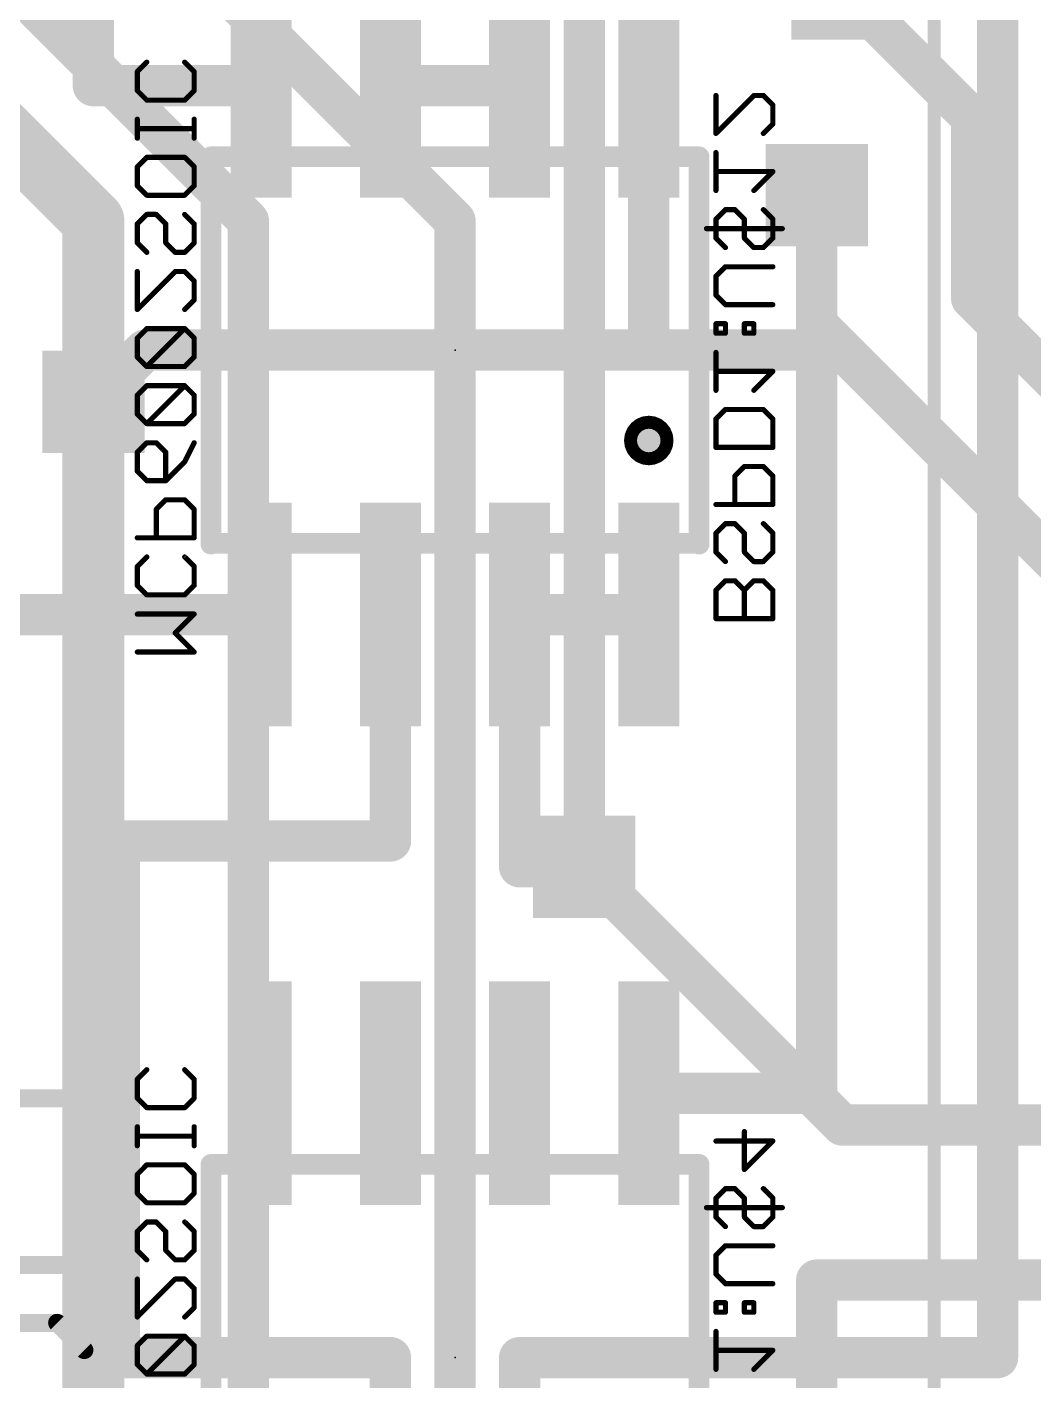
# Model space of a CAD drawing. Extents: x 0 to 107, y 0 to 139.
# Drawn here: x 67.93 to 77.83, y 72.67 to 85.98 of the extents above; entities that cross this region are included whole.
import ezdxf

# ---------------------------------------------------------------- set-up
doc = ezdxf.new("R2010")
doc.units = 0
for name, color, linetype in [('1', 14, 'CONTINUOUS'), ('16', 174, 'CONTINUOUS'), ('18', 94, 'CONTINUOUS'), ('21', 250, 'CONTINUOUS'), ('22', 250, 'CONTINUOUS'), ('24', 178, 'CONTINUOUS'), ('25', 250, 'CONTINUOUS'), ('26', 250, 'CONTINUOUS'), ('28', 250, 'CONTINUOUS'), ('52', 250, 'CONTINUOUS')]:
    doc.layers.add(name, color=color, linetype=linetype)

# ---------------------------------------------------------------- blocks, each defined once
blk = doc.blocks.new('RECT')
blk.add_solid([(-0.5, -0.5), (0.5, -0.5), (-0.5, 0.5), (0.5, 0.5)])
blk = doc.blocks.new('SQUAREV')
blk.add_solid([(-0.5, -0.5), (0.5, -0.5), (-0.5, 0.5), (0.5, 0.5)])

msp = doc.modelspace()

# ---------------------------------------------------------------- linework, layer by layer
at = {"layer": '1'}
for points, const_width in [([(68.58, 87.63), (72.136, 84.074)], 0.4064), ([(70.104, 84.074), (66.802, 87.376)], 0.4064), ([(73.406, 86.868), (73.406, 77.724)], 0.4064), ([(66.294, 86.36), (68.58, 84.074)], 0.6096), ([(75.946, 86.36), (77.216, 85.09)], 0.4064), ([(77.216, 85.09), (77.216, 83.312)], 0.4064), ([(75.692, 83.058), (75.692, 84.328)], 0.4064), ([(68.58, 84.074), (68.58, 82.296)], 0.6096), ([(70.104, 68.072), (70.104, 84.074)], 0.4064), ([(72.136, 84.074), (72.136, 69.088)], 0.4064), ([(77.216, 83.312), (80.518, 80.01)], 0.4064), ([(81.534, 77.216), (75.692, 83.058)], 0.4064), ([(68.58, 63.754), (68.58, 82.296)], 0.6096), ([(73.406, 77.724), (75.946, 75.184)], 0.4064), ([(75.946, 75.184), (86.614, 75.184)], 0.4064), ([(97.282, 73.66), (75.692, 73.66)], 0.4064), ([(75.692, 73.66), (75.692, 70.358)], 0.4064)]:
    msp.add_lwpolyline(points, dxfattribs=dict(at, const_width=const_width))
for points, const_width in [([(77.3176, 85.09, 1), (77.1144, 85.09)], 0.2032), ([(77.1442, 85.0182, 1), (77.2878, 85.1618)], 0.2032), ([(75.7936, 84.328, 1), (75.5904, 84.328)], 0.2032), ([(68.7324, 84.074, 1), (68.4276, 84.074)], 0.3048), ([(68.4722, 83.9662, 1), (68.6878, 84.1818)], 0.3048), ([(70.2056, 84.074, 1), (70.0024, 84.074)], 0.2032), ([(72.2376, 84.074, 1), (72.0344, 84.074)], 0.2032), ([(70.0322, 84.0022, 1), (70.1758, 84.1458)], 0.2032), ([(72.0642, 84.0022, 1), (72.2078, 84.1458)], 0.2032), ([(77.2878, 83.3838, 1), (77.1442, 83.2402)], 0.2032), ([(77.1144, 83.312, 1), (77.3176, 83.312)], 0.2032), ([(75.7638, 83.1298, 1), (75.6202, 82.9862)], 0.2032), ([(75.5904, 83.058, 1), (75.7936, 83.058)], 0.2032), ([(68.7324, 82.296, 1), (68.4276, 82.296)], 0.3048), ([(68.4276, 82.296, 1), (68.7324, 82.296)], 0.3048), ([(73.4778, 77.7958, 1), (73.3342, 77.6522)], 0.2032), ([(73.3044, 77.724, 1), (73.5076, 77.724)], 0.2032), ([(75.946, 75.2856, 1), (75.946, 75.0824)], 0.2032), ([(75.8742, 75.1122, 1), (76.0178, 75.2558)], 0.2032), ([(75.692, 73.7616, 1), (75.692, 73.5584)], 0.2032), ([(75.7936, 73.66, 1), (75.5904, 73.66)], 0.2032)]:
    msp.add_lwpolyline(points, format="xyb", dxfattribs=dict(at, const_width=const_width))
at = {"layer": '16', "const_width": 0.4064}
for points in [[(77.47, 72.898), (77.47, 92.202)], [(68.58, 85.404), (68.58, 87.63)], [(72.771, 85.404), (72.771, 87.376)], [(70.231, 85.404), (68.58, 85.404)], [(71.501, 85.404), (72.771, 85.404)], [(74.041, 82.804), (74.041, 85.404)], [(75.692, 84.328), (75.692, 82.804)], [(69.088, 82.804), (68.58, 82.296)], [(74.041, 82.804), (69.088, 82.804)], [(74.041, 82.804), (75.692, 82.804)], [(75.692, 82.804), (75.692, 75.498)], [(70.231, 80.204), (67.31, 80.204)], [(71.501, 77.978), (71.501, 80.204)], [(72.771, 80.204), (74.041, 80.204)], [(72.771, 80.204), (72.771, 77.724)], [(68.834, 72.898), (68.834, 77.978)], [(68.834, 77.978), (71.501, 77.978)], [(72.771, 77.724), (73.406, 77.724)], [(75.692, 75.498), (74.041, 75.498)], [(71.501, 72.898), (68.834, 72.898)], [(71.501, 70.298), (71.501, 72.898)], [(72.771, 70.298), (72.771, 72.898)], [(72.771, 72.898), (77.47, 72.898)]]:
    msp.add_lwpolyline(points, dxfattribs=at)
at = {"layer": '16', "const_width": 0.2032}
for points in [[(68.58, 85.5056, 1), (68.58, 85.3024)], [(70.231, 85.3024, 1), (70.231, 85.5056)], [(71.501, 85.5056, 1), (71.501, 85.3024)], [(72.771, 85.3024, 1), (72.771, 85.5056)], [(74.1426, 85.404, 1), (73.9394, 85.404)], [(68.4784, 85.404, 1), (68.6816, 85.404)], [(72.6694, 85.404, 1), (72.8726, 85.404)], [(75.7936, 84.328, 1), (75.5904, 84.328)], [(69.088, 82.9056, 1), (69.088, 82.7024)], [(69.1598, 82.7322, 1), (69.0162, 82.8758)], [(74.041, 82.9056, 1), (74.041, 82.7024)], [(74.041, 82.7024, 1), (74.041, 82.9056)], [(75.7936, 82.804, 1), (75.5904, 82.804)], [(75.692, 82.7024, 1), (75.692, 82.9056)], [(73.9394, 82.804, 1), (74.1426, 82.804)], [(75.5904, 82.804, 1), (75.7936, 82.804)], [(68.5082, 82.3678, 1), (68.6518, 82.2242)], [(70.231, 80.1024, 1), (70.231, 80.3056)], [(71.6026, 80.204, 1), (71.3994, 80.204)], [(72.771, 80.3056, 1), (72.771, 80.1024)], [(72.8726, 80.204, 1), (72.6694, 80.204)], [(74.041, 80.1024, 1), (74.041, 80.3056)], [(68.9356, 77.978, 1), (68.7324, 77.978)], [(68.834, 78.0796, 1), (68.834, 77.8764)], [(71.501, 77.8764, 1), (71.501, 78.0796)], [(71.3994, 77.978, 1), (71.6026, 77.978)], [(72.771, 77.8256, 1), (72.771, 77.6224)], [(73.406, 77.6224, 1), (73.406, 77.8256)], [(72.6694, 77.724, 1), (72.8726, 77.724)], [(74.041, 75.5996, 1), (74.041, 75.3964)], [(75.692, 75.3964, 1), (75.692, 75.5996)], [(75.5904, 75.498, 1), (75.7936, 75.498)], [(68.834, 72.9996, 1), (68.834, 72.7964)], [(71.6026, 72.898, 1), (71.3994, 72.898)], [(71.501, 72.7964, 1), (71.501, 72.9996)], [(72.8726, 72.898, 1), (72.6694, 72.898)], [(72.771, 72.9996, 1), (72.771, 72.7964)], [(77.47, 72.7964, 1), (77.47, 72.9996)], [(68.7324, 72.898, 1), (68.9356, 72.898)], [(77.3684, 72.898, 1), (77.5716, 72.898)]]:
    msp.add_lwpolyline(points, format="xyb", dxfattribs=at)
at = {"layer": '21', "const_width": 0.127}
msp.add_lwpolyline([(76.8477, 96.0374), (76.8477, 67.3862)], dxfattribs=at)
at = {"layer": '22'}
for points, const_width in [([(69.736, 84.704), (69.736, 80.896)], 0.2032), ([(74.536, 84.704), (69.736, 84.704)], 0.2032), ([(74.536, 80.896), (74.536, 84.704)], 0.2032), ([(73.914, 82.042), (73.9512, 82.0705)], 0.127), ([(73.9512, 82.0705), (73.9945, 82.0885)], 0.127), ([(73.9945, 82.0885), (74.041, 82.0946)], 0.127), ([(74.041, 82.0946), (74.0875, 82.0885)], 0.127), ([(74.0875, 82.0885), (74.1308, 82.0705)], 0.127), ([(74.1308, 82.0705), (74.168, 82.042)], 0.127), ([(73.8614, 81.915), (73.8675, 81.9615)], 0.127), ([(73.8675, 81.9615), (73.8855, 82.0048)], 0.127), ([(73.8855, 82.0048), (73.914, 82.042)], 0.127), ([(74.168, 82.042), (73.914, 82.042)], 0.127), ([(74.168, 82.042), (74.1965, 82.0048)], 0.127), ([(74.1965, 82.0048), (74.2145, 81.9615)], 0.127), ([(74.2145, 81.9615), (74.2206, 81.915)], 0.127), ([(73.8675, 81.8685), (73.8614, 81.915)], 0.127), ([(74.2206, 81.915), (73.8614, 81.915)], 0.127), ([(73.8855, 81.8252), (73.8675, 81.8685)], 0.127), ([(73.914, 81.788), (73.8855, 81.8252)], 0.127), ([(74.1965, 81.8252), (74.168, 81.788)], 0.127), ([(74.2145, 81.8685), (74.1965, 81.8252)], 0.127), ([(74.2206, 81.915), (74.2145, 81.8685)], 0.127), ([(73.9512, 81.7595), (73.914, 81.788)], 0.127), ([(74.168, 81.788), (73.914, 81.788)], 0.127), ([(73.9945, 81.7415), (73.9512, 81.7595)], 0.127), ([(74.041, 81.7354), (73.9945, 81.7415)], 0.127), ([(74.0875, 81.7415), (74.041, 81.7354)], 0.127), ([(74.1308, 81.7595), (74.0875, 81.7415)], 0.127), ([(74.168, 81.788), (74.1308, 81.7595)], 0.127), ([(69.736, 80.904), (74.536, 80.904)], 0.2032), ([(69.736, 74.798), (69.736, 70.99)], 0.2032), ([(74.536, 74.798), (69.736, 74.798)], 0.2032), ([(74.536, 70.99), (74.536, 74.798)], 0.2032)]:
    msp.add_lwpolyline(points, dxfattribs=dict(at, const_width=const_width))
for points, const_width in [([(69.7868, 84.704, 1), (69.6852, 84.704)], 0.1016), ([(69.736, 84.7548, 1), (69.736, 84.6532)], 0.1016), ([(74.5868, 84.704, 1), (74.4852, 84.704)], 0.1016), ([(74.536, 84.6532, 1), (74.536, 84.7548)], 0.1016), ([(73.939, 82.0999, 1), (73.9633, 82.0412)], 0.0635), ([(73.9705, 82.0454, 1), (73.9319, 82.0957)], 0.0635), ([(73.9904, 82.12, 1), (73.9987, 82.057)], 0.0635), ([(74.0067, 82.0592, 1), (73.9824, 82.1178)], 0.0635), ([(74.0451, 82.1261, 1), (74.0369, 82.0631)], 0.0635), ([(74.0451, 82.0631, 1), (74.0369, 82.1261)], 0.0635), ([(74.0996, 82.1178, 1), (74.0753, 82.0592)], 0.0635), ([(74.0833, 82.057, 1), (74.0916, 82.12)], 0.0635), ([(74.1501, 82.0957, 1), (74.1115, 82.0454)], 0.0635), ([(74.1187, 82.0412, 1), (74.143, 82.0999)], 0.0635), ([(73.8382, 81.9736, 1), (73.8968, 81.9493)], 0.0635), ([(73.899, 81.9573, 1), (73.836, 81.9656)], 0.0635), ([(73.8603, 82.0241, 1), (73.9106, 81.9855)], 0.0635), ([(73.9148, 81.9927, 1), (73.8561, 82.017)], 0.0635), ([(73.914, 82.0738, 1), (73.914, 82.0102)], 0.0635), ([(73.8947, 82.0672, 1), (73.9333, 82.0168)], 0.0635), ([(73.9392, 82.0227, 1), (73.8888, 82.0613)], 0.0635), ([(74.1932, 82.0613, 1), (74.1428, 82.0227)], 0.0635), ([(74.1487, 82.0168, 1), (74.1873, 82.0672)], 0.0635), ([(74.2259, 82.017, 1), (74.1672, 81.9927)], 0.0635), ([(74.168, 82.0102, 1), (74.168, 82.0738)], 0.0635), ([(74.1714, 81.9855, 1), (74.2217, 82.0241)], 0.0635), ([(74.246, 81.9656, 1), (74.183, 81.9573)], 0.0635), ([(74.1852, 81.9493, 1), (74.2438, 81.9736)], 0.0635), ([(73.8929, 81.9191, 1), (73.8299, 81.9109)], 0.0635), ([(73.8614, 81.9468, 1), (73.8614, 81.8833)], 0.0635), ([(73.8299, 81.9191, 1), (73.8929, 81.9109)], 0.0635), ([(73.8968, 81.8807, 1), (73.8382, 81.8564)], 0.0635), ([(73.836, 81.8644, 1), (73.899, 81.8727)], 0.0635), ([(73.9106, 81.8445, 1), (73.8603, 81.8059)], 0.0635), ([(73.8561, 81.813, 1), (73.9148, 81.8373)], 0.0635), ([(74.1672, 81.8373, 1), (74.2259, 81.813)], 0.0635), ([(74.2217, 81.8059, 1), (74.1714, 81.8445)], 0.0635), ([(74.183, 81.8727, 1), (74.246, 81.8644)], 0.0635), ([(74.2438, 81.8564, 1), (74.1852, 81.8807)], 0.0635), ([(74.2521, 81.9109, 1), (74.1891, 81.9191)], 0.0635), ([(74.1891, 81.9109, 1), (74.2521, 81.9191)], 0.0635), ([(74.2206, 81.8833, 1), (74.2206, 81.9468)], 0.0635), ([(73.914, 81.8198, 1), (73.914, 81.7563)], 0.0635), ([(73.9333, 81.8132, 1), (73.8947, 81.7628)], 0.0635), ([(73.8888, 81.7687, 1), (73.9392, 81.8073)], 0.0635), ([(73.9633, 81.7888, 1), (73.939, 81.7301)], 0.0635), ([(73.9319, 81.7343, 1), (73.9705, 81.7846)], 0.0635), ([(73.9987, 81.773, 1), (73.9904, 81.71)], 0.0635), ([(73.9824, 81.7122, 1), (74.0067, 81.7708)], 0.0635), ([(74.0369, 81.7669, 1), (74.0451, 81.7039)], 0.0635), ([(74.0369, 81.7039, 1), (74.0451, 81.7669)], 0.0635), ([(74.0753, 81.7708, 1), (74.0996, 81.7122)], 0.0635), ([(74.0916, 81.71, 1), (74.0833, 81.773)], 0.0635), ([(74.1115, 81.7846, 1), (74.1501, 81.7343)], 0.0635), ([(74.143, 81.7301, 1), (74.1187, 81.7888)], 0.0635), ([(74.1428, 81.8073, 1), (74.1932, 81.7687)], 0.0635), ([(74.1873, 81.7628, 1), (74.1487, 81.8132)], 0.0635), ([(74.168, 81.7563, 1), (74.168, 81.8198)], 0.0635), ([(69.736, 80.9548, 1), (69.736, 80.8532)], 0.1016), ([(69.6852, 80.896, 1), (69.7868, 80.896)], 0.1016), ([(74.4852, 80.896, 1), (74.5868, 80.896)], 0.1016), ([(74.536, 80.8532, 1), (74.536, 80.9548)], 0.1016), ([(69.7868, 74.798, 1), (69.6852, 74.798)], 0.1016), ([(69.736, 74.8488, 1), (69.736, 74.7472)], 0.1016), ([(74.5868, 74.798, 1), (74.4852, 74.798)], 0.1016), ([(74.536, 74.7472, 1), (74.536, 74.8488)], 0.1016)]:
    msp.add_lwpolyline(points, format="xyb", dxfattribs=dict(at, const_width=const_width))
at = {"layer": '24'}
for p in [(72.136, 82.804), (72.136, 72.898)]:
    msp.add_point(p, dxfattribs=at)
at = {"layer": '25', "const_width": 0.1778}
for points in [[(68.4911, 75.4462), (66.8895, 75.4462)], [(68.4911, 73.8091), (66.8895, 73.8091)], [(68.2242, 73.2396), (67.1565, 73.2396)], [(68.4911, 72.9727), (68.2242, 73.2396)], [(68.4911, 72.4389), (68.4911, 72.9727)]]:
    msp.add_lwpolyline(points, dxfattribs=at)
at = {"layer": '25', "const_width": 0.0889}
for points in [[(68.4911, 75.4018, 1), (68.4911, 75.4907)], [(68.4911, 73.7646, 1), (68.4911, 73.8535)], [(68.2556, 73.2711, 1), (68.1927, 73.2082)], [(68.2242, 73.1952, 1), (68.2242, 73.2841)], [(68.5356, 72.9727, 1), (68.4467, 72.9727)], [(68.4597, 72.9413, 1), (68.5225, 73.0041)]]:
    msp.add_lwpolyline(points, format="xyb", dxfattribs=at)
at = {"layer": '26', "const_width": 0.0508}
for points in [[(74.7014, 85.3072), (74.7014, 84.9343)], [(74.7014, 84.9343), (75.0743, 85.3072)], [(75.0743, 85.3072), (75.1675, 85.3072)], [(75.1675, 85.3072), (75.2607, 85.2139)], [(75.2607, 85.2139), (75.2607, 85.0275)], [(75.2607, 85.0275), (75.1675, 84.9343)], [(74.7014, 84.373), (74.7014, 84.7458)], [(75.2607, 84.5594), (74.7014, 84.5594)], [(75.0743, 84.373), (75.2607, 84.5594)], [(74.7014, 84.0913), (74.7946, 84.1845)], [(74.7946, 84.1845), (74.8878, 84.1845)], [(74.8878, 84.1845), (74.981, 84.0913)], [(75.2607, 84.0913), (75.1675, 84.1845)], [(75.3539, 83.9981), (74.6082, 83.9981)], [(74.7014, 83.9049), (74.7014, 84.0913)], [(74.981, 84.0913), (74.981, 83.9049)], [(75.2607, 83.9049), (75.2607, 84.0913)], [(74.7946, 83.8117), (74.7014, 83.9049)], [(74.981, 83.9049), (75.0743, 83.8117)], [(75.1675, 83.8117), (75.2607, 83.9049)], [(75.0743, 83.8117), (75.1675, 83.8117)], [(74.7014, 83.53), (74.7946, 83.6232)], [(74.7946, 83.6232), (75.2607, 83.6232)], [(74.7014, 83.3436), (74.7014, 83.53)], [(74.7946, 83.2504), (74.7014, 83.3436)], [(75.2607, 83.2504), (74.7946, 83.2504)], [(74.7946, 83.0629), (74.7014, 83.0629)], [(74.7014, 83.0629), (74.7014, 82.9697)], [(74.7946, 82.9697), (74.7946, 83.0629)], [(75.0743, 83.0629), (74.981, 83.0629)], [(74.981, 83.0629), (74.981, 82.9697)], [(75.0743, 82.9697), (75.0743, 83.0629)], [(74.7014, 82.9697), (74.7946, 82.9697)], [(74.981, 82.9697), (75.0743, 82.9697)], [(74.7014, 82.4084), (74.7014, 82.7813)], [(75.2607, 82.5948), (74.7014, 82.5948)], [(75.0743, 82.4084), (75.2607, 82.5948)], [(74.7014, 82.1267), (74.7946, 82.2199)], [(74.7014, 81.8471), (74.7014, 82.1267)], [(74.7946, 82.2199), (75.1675, 82.2199)], [(75.1675, 82.2199), (75.2607, 82.1267)], [(75.2607, 82.1267), (75.2607, 81.8471)], [(75.2607, 81.8471), (74.7014, 81.8471)], [(74.981, 81.6586), (74.8878, 81.5654)], [(75.1675, 81.6586), (74.981, 81.6586)], [(75.2607, 81.5654), (75.1675, 81.6586)], [(74.8878, 81.5654), (74.8878, 81.2858)], [(75.2607, 81.2858), (75.2607, 81.5654)], [(74.7014, 81.2858), (75.2607, 81.2858)], [(74.7946, 81.0973), (74.7014, 81.0041)], [(74.8878, 81.0973), (74.7946, 81.0973)], [(74.981, 81.0041), (74.8878, 81.0973)], [(75.1675, 81.0973), (75.2607, 81.0041)], [(74.7014, 81.0041), (74.7014, 80.8177)], [(74.981, 80.8177), (74.981, 81.0041)], [(75.2607, 81.0041), (75.2607, 80.8177)], [(74.7014, 80.8177), (74.7946, 80.7245)], [(75.0743, 80.7245), (74.981, 80.8177)], [(75.2607, 80.8177), (75.1675, 80.7245)], [(75.1675, 80.7245), (75.0743, 80.7245)], [(74.7946, 80.536), (74.7014, 80.4428)], [(74.8878, 80.536), (74.7946, 80.536)], [(74.981, 80.4428), (74.8878, 80.536)], [(75.0743, 80.536), (74.981, 80.4428)], [(75.1675, 80.536), (75.0743, 80.536)], [(75.2607, 80.4428), (75.1675, 80.536)], [(74.7014, 80.4428), (74.7014, 80.1632)], [(74.981, 80.1632), (74.981, 80.4428)], [(75.2607, 80.1632), (75.2607, 80.4428)], [(74.7014, 80.1632), (75.2607, 80.1632)], [(74.981, 74.7476), (74.981, 75.1205)], [(74.7014, 75.0273), (75.2607, 75.0273)], [(75.2607, 75.0273), (74.981, 74.7476)], [(74.7014, 74.466), (74.7946, 74.5592)], [(74.7946, 74.5592), (74.8878, 74.5592)], [(74.8878, 74.5592), (74.981, 74.466)], [(75.2607, 74.466), (75.1675, 74.5592)], [(74.7014, 74.2796), (74.7014, 74.466)], [(74.981, 74.466), (74.981, 74.2796)], [(75.2607, 74.2796), (75.2607, 74.466)], [(75.3539, 74.3728), (74.6082, 74.3728)], [(74.7946, 74.1863), (74.7014, 74.2796)], [(74.981, 74.2796), (75.0743, 74.1863)], [(75.1675, 74.1863), (75.2607, 74.2796)], [(75.0743, 74.1863), (75.1675, 74.1863)], [(74.7014, 73.9047), (74.7946, 73.9979)], [(74.7946, 73.9979), (75.2607, 73.9979)], [(74.7014, 73.7182), (74.7014, 73.9047)], [(74.7946, 73.625), (74.7014, 73.7182)], [(75.2607, 73.625), (74.7946, 73.625)], [(74.7946, 73.4376), (74.7014, 73.4376)], [(74.7014, 73.4376), (74.7014, 73.3444)], [(74.7014, 73.3444), (74.7946, 73.3444)], [(74.7946, 73.3444), (74.7946, 73.4376)], [(75.0743, 73.4376), (74.981, 73.4376)], [(74.981, 73.4376), (74.981, 73.3444)], [(74.981, 73.3444), (75.0743, 73.3444)], [(75.0743, 73.3444), (75.0743, 73.4376)], [(74.7014, 72.7831), (74.7014, 73.1559)], [(75.2607, 72.9695), (74.7014, 72.9695)], [(75.0743, 72.7831), (75.2607, 72.9695)]]:
    msp.add_lwpolyline(points, dxfattribs=at)
at = {"layer": '26', "const_width": 0.0254}
for points in [[(74.7141, 85.3072, 1), (74.6887, 85.3072)], [(75.0743, 85.3199, 1), (75.0743, 85.2945)], [(75.0832, 85.2982, 1), (75.0653, 85.3161)], [(75.1764, 85.3161, 1), (75.1585, 85.2982)], [(75.1675, 85.2945, 1), (75.1675, 85.3199)], [(75.2734, 85.2139, 1), (75.248, 85.2139)], [(75.2517, 85.205, 1), (75.2697, 85.2229)], [(74.6924, 84.9433, 1), (74.7104, 84.9253)], [(74.6887, 84.9343, 1), (74.7141, 84.9343)], [(75.1585, 84.9433, 1), (75.1764, 84.9253)], [(75.248, 85.0275, 1), (75.2734, 85.0275)], [(75.2697, 85.0185, 1), (75.2517, 85.0365)], [(74.7141, 84.7458, 1), (74.6887, 84.7458)], [(74.7014, 84.5721, 1), (74.7014, 84.5467)], [(75.2697, 84.5504, 1), (75.2517, 84.5684)], [(75.2607, 84.5467, 1), (75.2607, 84.5721)], [(75.0653, 84.382, 1), (75.0832, 84.364)], [(74.6887, 84.373, 1), (74.7141, 84.373)], [(74.7946, 84.1972, 1), (74.7946, 84.1718)], [(74.8036, 84.1756, 1), (74.7856, 84.1935)], [(74.8968, 84.1935, 1), (74.8788, 84.1756)], [(74.8878, 84.1718, 1), (74.8878, 84.1972)], [(75.1764, 84.1935, 1), (75.1585, 84.1756)], [(74.6082, 84.0108, 1), (74.6082, 83.9854)], [(74.7141, 84.0913, 1), (74.6887, 84.0913)], [(74.6924, 84.1003, 1), (74.7104, 84.0823)], [(74.9937, 84.0913, 1), (74.9683, 84.0913)], [(74.9721, 84.0823, 1), (74.99, 84.1003)], [(75.2734, 84.0913, 1), (75.248, 84.0913)], [(75.2517, 84.0823, 1), (75.2697, 84.1003)], [(75.3539, 83.9854, 1), (75.3539, 84.0108)], [(74.7104, 83.9139, 1), (74.6924, 83.8959)], [(74.6887, 83.9049, 1), (74.7141, 83.9049)], [(74.9683, 83.9049, 1), (74.9937, 83.9049)], [(74.99, 83.9139, 1), (74.9721, 83.8959)], [(75.248, 83.9049, 1), (75.2734, 83.9049)], [(75.2697, 83.8959, 1), (75.2517, 83.9139)], [(74.7856, 83.8027, 1), (74.8036, 83.8207)], [(75.0743, 83.8244, 1), (75.0743, 83.799)], [(75.0653, 83.8027, 1), (75.0832, 83.8207)], [(75.1585, 83.8207, 1), (75.1764, 83.8027)], [(75.1675, 83.799, 1), (75.1675, 83.8244)], [(74.7946, 83.6359, 1), (74.7946, 83.6105)], [(74.8036, 83.6142, 1), (74.7856, 83.6322)], [(75.2607, 83.6105, 1), (75.2607, 83.6359)], [(74.7141, 83.53, 1), (74.6887, 83.53)], [(74.6924, 83.539, 1), (74.7104, 83.521)], [(74.7104, 83.3526, 1), (74.6924, 83.3346)], [(74.6887, 83.3436, 1), (74.7141, 83.3436)], [(74.7946, 83.2631, 1), (74.7946, 83.2377)], [(74.7856, 83.2414, 1), (74.8036, 83.2594)], [(75.2607, 83.2377, 1), (75.2607, 83.2631)], [(74.7014, 83.0756, 1), (74.7014, 83.0502)], [(74.7141, 83.0629, 1), (74.6887, 83.0629)], [(74.8073, 83.0629, 1), (74.7819, 83.0629)], [(74.7946, 83.0502, 1), (74.7946, 83.0756)], [(74.981, 83.0756, 1), (74.981, 83.0502)], [(74.9937, 83.0629, 1), (74.9683, 83.0629)], [(75.087, 83.0629, 1), (75.0616, 83.0629)], [(75.0743, 83.0502, 1), (75.0743, 83.0756)], [(74.7014, 82.9824, 1), (74.7014, 82.957)], [(74.6887, 82.9697, 1), (74.7141, 82.9697)], [(74.7819, 82.9697, 1), (74.8073, 82.9697)], [(74.7946, 82.957, 1), (74.7946, 82.9824)], [(74.981, 82.9824, 1), (74.981, 82.957)], [(74.9683, 82.9697, 1), (74.9937, 82.9697)], [(75.0616, 82.9697, 1), (75.087, 82.9697)], [(75.0743, 82.957, 1), (75.0743, 82.9824)], [(74.7141, 82.7813, 1), (74.6887, 82.7813)], [(74.7014, 82.6075, 1), (74.7014, 82.5821)], [(75.2697, 82.5859, 1), (75.2517, 82.6038)], [(75.2607, 82.5821, 1), (75.2607, 82.6075)], [(74.6887, 82.4084, 1), (74.7141, 82.4084)], [(75.0653, 82.4174, 1), (75.0832, 82.3994)], [(74.7141, 82.1267, 1), (74.6887, 82.1267)], [(74.6924, 82.1357, 1), (74.7104, 82.1178)], [(74.7946, 82.2326, 1), (74.7946, 82.2073)], [(74.8036, 82.211, 1), (74.7856, 82.2289)], [(75.1764, 82.2289, 1), (75.1585, 82.211)], [(75.1675, 82.2073, 1), (75.1675, 82.2326)], [(75.2734, 82.1267, 1), (75.248, 82.1267)], [(75.2517, 82.1178, 1), (75.2697, 82.1357)], [(74.7014, 81.8598, 1), (74.7014, 81.8344)], [(75.2607, 81.8344, 1), (75.2607, 81.8598)], [(74.6887, 81.8471, 1), (74.7141, 81.8471)], [(75.248, 81.8471, 1), (75.2734, 81.8471)], [(74.981, 81.6713, 1), (74.981, 81.6459)], [(74.99, 81.6497, 1), (74.9721, 81.6676)], [(75.1764, 81.6676, 1), (75.1585, 81.6497)], [(75.1675, 81.6459, 1), (75.1675, 81.6713)], [(74.9005, 81.5654, 1), (74.8751, 81.5654)], [(74.8788, 81.5744, 1), (74.8968, 81.5564)], [(75.2734, 81.5654, 1), (75.248, 81.5654)], [(75.2517, 81.5564, 1), (75.2697, 81.5744)], [(74.7014, 81.2985, 1), (74.7014, 81.2731)], [(74.8751, 81.2858, 1), (74.9005, 81.2858)], [(75.248, 81.2858, 1), (75.2734, 81.2858)], [(75.2607, 81.2731, 1), (75.2607, 81.2985)], [(74.7946, 81.11, 1), (74.7946, 81.0846)], [(74.8036, 81.0884, 1), (74.7856, 81.1063)], [(74.8968, 81.1063, 1), (74.8788, 81.0884)], [(74.8878, 81.0846, 1), (74.8878, 81.11)], [(75.1764, 81.1063, 1), (75.1585, 81.0884)], [(74.7141, 81.0041, 1), (74.6887, 81.0041)], [(74.6924, 81.0131, 1), (74.7104, 80.9951)], [(74.9937, 81.0041, 1), (74.9683, 81.0041)], [(74.9721, 80.9951, 1), (74.99, 81.0131)], [(75.2734, 81.0041, 1), (75.248, 81.0041)], [(75.2517, 80.9951, 1), (75.2697, 81.0131)], [(74.7104, 80.8267, 1), (74.6924, 80.8087)], [(74.6887, 80.8177, 1), (74.7141, 80.8177)], [(74.9683, 80.8177, 1), (74.9937, 80.8177)], [(74.99, 80.8267, 1), (74.9721, 80.8087)], [(75.248, 80.8177, 1), (75.2734, 80.8177)], [(75.2697, 80.8087, 1), (75.2517, 80.8267)], [(74.7856, 80.7155, 1), (74.8036, 80.7335)], [(75.0743, 80.7372, 1), (75.0743, 80.7118)], [(75.0653, 80.7155, 1), (75.0832, 80.7335)], [(75.1585, 80.7335, 1), (75.1764, 80.7155)], [(75.1675, 80.7118, 1), (75.1675, 80.7372)], [(74.7946, 80.5487, 1), (74.7946, 80.5233)], [(74.8036, 80.527, 1), (74.7856, 80.545)], [(74.8968, 80.545, 1), (74.8788, 80.527)], [(74.8878, 80.5233, 1), (74.8878, 80.5487)], [(75.0743, 80.5487, 1), (75.0743, 80.5233)], [(75.0832, 80.527, 1), (75.0653, 80.545)], [(75.1764, 80.545, 1), (75.1585, 80.527)], [(75.1675, 80.5233, 1), (75.1675, 80.5487)], [(74.7141, 80.4428, 1), (74.6887, 80.4428)], [(74.6924, 80.4518, 1), (74.7104, 80.4338)], [(74.9937, 80.4428, 1), (74.9683, 80.4428)], [(74.9721, 80.4518, 1), (74.99, 80.4338)], [(74.9721, 80.4338, 1), (74.99, 80.4518)], [(75.2734, 80.4428, 1), (75.248, 80.4428)], [(75.2517, 80.4338, 1), (75.2697, 80.4518)], [(74.7014, 80.1759, 1), (74.7014, 80.1505)], [(74.6887, 80.1632, 1), (74.7141, 80.1632)], [(74.9683, 80.1632, 1), (74.9937, 80.1632)], [(75.248, 80.1632, 1), (75.2734, 80.1632)], [(75.2607, 80.1505, 1), (75.2607, 80.1759)], [(74.9937, 75.1205, 1), (74.9683, 75.1205)], [(74.7014, 75.04, 1), (74.7014, 75.0146)], [(75.2697, 75.0183, 1), (75.2517, 75.0363)], [(75.2607, 75.0146, 1), (75.2607, 75.04)], [(74.9683, 74.7476, 1), (74.9937, 74.7476)], [(74.9721, 74.7566, 1), (74.99, 74.7387)], [(74.7946, 74.5719, 1), (74.7946, 74.5465)], [(74.8036, 74.5502, 1), (74.7856, 74.5682)], [(74.8968, 74.5682, 1), (74.8788, 74.5502)], [(74.8878, 74.5465, 1), (74.8878, 74.5719)], [(75.1764, 74.5682, 1), (75.1585, 74.5502)], [(74.7141, 74.466, 1), (74.6887, 74.466)], [(74.6924, 74.475, 1), (74.7104, 74.457)], [(74.9937, 74.466, 1), (74.9683, 74.466)], [(74.9721, 74.457, 1), (74.99, 74.475)], [(75.2734, 74.466, 1), (75.248, 74.466)], [(75.2517, 74.457, 1), (75.2697, 74.475)], [(74.6082, 74.3855, 1), (74.6082, 74.3601)], [(74.7104, 74.2885, 1), (74.6924, 74.2706)], [(74.6887, 74.2796, 1), (74.7141, 74.2796)], [(74.9683, 74.2796, 1), (74.9937, 74.2796)], [(74.99, 74.2885, 1), (74.9721, 74.2706)], [(75.248, 74.2796, 1), (75.2734, 74.2796)], [(75.2697, 74.2706, 1), (75.2517, 74.2885)], [(75.3539, 74.3601, 1), (75.3539, 74.3855)], [(74.7856, 74.1774, 1), (74.8036, 74.1953)], [(75.0743, 74.199, 1), (75.0743, 74.1736)], [(75.0653, 74.1774, 1), (75.0832, 74.1953)], [(75.1585, 74.1953, 1), (75.1764, 74.1774)], [(75.1675, 74.1736, 1), (75.1675, 74.199)], [(74.7946, 74.0106, 1), (74.7946, 73.9852)], [(74.8036, 73.9889, 1), (74.7856, 74.0069)], [(75.2607, 73.9852, 1), (75.2607, 74.0106)], [(74.7141, 73.9047, 1), (74.6887, 73.9047)], [(74.6924, 73.9136, 1), (74.7104, 73.8957)], [(74.7104, 73.7272, 1), (74.6924, 73.7093)], [(74.6887, 73.7182, 1), (74.7141, 73.7182)], [(74.7946, 73.6377, 1), (74.7946, 73.6123)], [(74.7856, 73.616, 1), (74.8036, 73.634)], [(75.2607, 73.6123, 1), (75.2607, 73.6377)], [(74.7014, 73.4503, 1), (74.7014, 73.4249)], [(74.7141, 73.4376, 1), (74.6887, 73.4376)], [(74.7014, 73.3571, 1), (74.7014, 73.3317)], [(74.6887, 73.3444, 1), (74.7141, 73.3444)], [(74.8073, 73.4376, 1), (74.7819, 73.4376)], [(74.7819, 73.3444, 1), (74.8073, 73.3444)], [(74.7946, 73.4249, 1), (74.7946, 73.4503)], [(74.7946, 73.3317, 1), (74.7946, 73.3571)], [(74.981, 73.4503, 1), (74.981, 73.4249)], [(74.9937, 73.4376, 1), (74.9683, 73.4376)], [(74.981, 73.3571, 1), (74.981, 73.3317)], [(74.9683, 73.3444, 1), (74.9937, 73.3444)], [(75.087, 73.4376, 1), (75.0616, 73.4376)], [(75.0616, 73.3444, 1), (75.087, 73.3444)], [(75.0743, 73.4249, 1), (75.0743, 73.4503)], [(75.0743, 73.3317, 1), (75.0743, 73.3571)], [(74.7141, 73.1559, 1), (74.6887, 73.1559)], [(74.7014, 72.9822, 1), (74.7014, 72.9568)], [(75.2697, 72.9605, 1), (75.2517, 72.9785)], [(75.2607, 72.9568, 1), (75.2607, 72.9822)], [(74.6887, 72.7831, 1), (74.7141, 72.7831)], [(75.0653, 72.792, 1), (75.0832, 72.7741)]]:
    msp.add_lwpolyline(points, format="xyb", dxfattribs=at)
at = {"layer": '28', "const_width": 0.0508}
for points in [[(69.0118, 85.5414), (69.105, 85.6346)], [(69.4779, 85.6346), (69.5711, 85.5414)], [(69.0118, 85.3549), (69.0118, 85.5414)], [(69.5711, 85.5414), (69.5711, 85.3549)], [(69.105, 85.2617), (69.0118, 85.3549)], [(69.5711, 85.3549), (69.4779, 85.2617)], [(69.4779, 85.2617), (69.105, 85.2617)], [(69.0118, 84.8875), (69.0118, 85.0739)], [(69.5711, 84.8875), (69.5711, 85.0739)], [(69.0118, 84.9807), (69.5711, 84.9807)], [(69.0118, 84.6059), (69.105, 84.6991)], [(69.105, 84.6991), (69.4779, 84.6991)], [(69.4779, 84.6991), (69.5711, 84.6059)], [(69.0118, 84.4194), (69.0118, 84.6059)], [(69.5711, 84.6059), (69.5711, 84.4194)], [(69.105, 84.3262), (69.0118, 84.4194)], [(69.5711, 84.4194), (69.4779, 84.3262)], [(69.4779, 84.3262), (69.105, 84.3262)], [(69.105, 84.1378), (69.0118, 84.0445)], [(69.1982, 84.1378), (69.105, 84.1378)], [(69.2914, 84.0445), (69.1982, 84.1378)], [(69.4779, 84.1378), (69.5711, 84.0445)], [(69.0118, 84.0445), (69.0118, 83.8581)], [(69.2914, 83.8581), (69.2914, 84.0445)], [(69.5711, 84.0445), (69.5711, 83.8581)], [(69.0118, 83.8581), (69.105, 83.7649)], [(69.3847, 83.7649), (69.2914, 83.8581)], [(69.5711, 83.8581), (69.4779, 83.7649)], [(69.4779, 83.7649), (69.3847, 83.7649)], [(69.0118, 83.5764), (69.0118, 83.2036)], [(69.0118, 83.2036), (69.3847, 83.5764)], [(69.3847, 83.5764), (69.4779, 83.5764)], [(69.4779, 83.5764), (69.5711, 83.4832)], [(69.5711, 83.4832), (69.5711, 83.2968)], [(69.5711, 83.2968), (69.4779, 83.2036)], [(69.105, 83.0151), (69.0118, 82.9219)], [(69.0118, 82.9219), (69.0118, 82.7355)], [(69.4779, 83.0151), (69.105, 83.0151)], [(69.105, 82.6423), (69.4779, 83.0151)], [(69.5711, 82.9219), (69.4779, 83.0151)], [(69.5711, 82.7355), (69.5711, 82.9219)], [(69.0118, 82.7355), (69.105, 82.6423)], [(69.105, 82.6423), (69.4779, 82.6423)], [(69.4779, 82.6423), (69.5711, 82.7355)], [(69.105, 82.4538), (69.0118, 82.3606)], [(69.4779, 82.4538), (69.105, 82.4538)], [(69.105, 82.081), (69.4779, 82.4538)], [(69.5711, 82.3606), (69.4779, 82.4538)], [(69.0118, 82.3606), (69.0118, 82.1742)], [(69.5711, 82.1742), (69.5711, 82.3606)], [(69.0118, 82.1742), (69.105, 82.081)], [(69.4779, 82.081), (69.5711, 82.1742)], [(69.105, 82.081), (69.4779, 82.081)], [(69.0118, 81.7993), (69.105, 81.8925)], [(69.105, 81.8925), (69.1982, 81.8925)], [(69.1982, 81.8925), (69.2914, 81.7993)], [(69.5711, 81.8925), (69.4779, 81.7061)], [(69.0118, 81.6129), (69.0118, 81.7993)], [(69.2914, 81.7993), (69.2914, 81.5197)], [(69.4779, 81.7061), (69.2914, 81.5197)], [(69.105, 81.5197), (69.0118, 81.6129)], [(69.2914, 81.5197), (69.105, 81.5197)], [(69.2914, 81.3312), (69.1982, 81.238)], [(69.4779, 81.3312), (69.2914, 81.3312)], [(69.5711, 81.238), (69.4779, 81.3312)], [(69.1982, 81.238), (69.1982, 80.9584)], [(69.5711, 80.9584), (69.5711, 81.238)], [(69.0118, 80.9584), (69.5711, 80.9584)], [(69.0118, 80.6767), (69.105, 80.7699)], [(69.0118, 80.4903), (69.0118, 80.6767)], [(69.4779, 80.7699), (69.5711, 80.6767)], [(69.5711, 80.6767), (69.5711, 80.4903)], [(69.105, 80.397), (69.0118, 80.4903)], [(69.4779, 80.397), (69.105, 80.397)], [(69.5711, 80.4903), (69.4779, 80.397)], [(69.5711, 80.2086), (69.0118, 80.2086)], [(69.3847, 80.0222), (69.5711, 80.2086)], [(69.5711, 79.8357), (69.3847, 80.0222)], [(69.0118, 79.8357), (69.5711, 79.8357)], [(69.0118, 75.6354), (69.105, 75.7286)], [(69.4779, 75.7286), (69.5711, 75.6354)], [(69.0118, 75.4489), (69.0118, 75.6354)], [(69.5711, 75.6354), (69.5711, 75.4489)], [(69.105, 75.3557), (69.0118, 75.4489)], [(69.5711, 75.4489), (69.4779, 75.3557)], [(69.4779, 75.3557), (69.105, 75.3557)], [(69.0118, 74.9815), (69.0118, 75.1679)], [(69.0118, 75.0747), (69.5711, 75.0747)], [(69.5711, 74.9815), (69.5711, 75.1679)], [(69.0118, 74.6998), (69.105, 74.7931)], [(69.105, 74.7931), (69.4779, 74.7931)], [(69.4779, 74.7931), (69.5711, 74.6998)], [(69.0118, 74.5134), (69.0118, 74.6998)], [(69.5711, 74.6998), (69.5711, 74.5134)], [(69.105, 74.4202), (69.0118, 74.5134)], [(69.4779, 74.4202), (69.105, 74.4202)], [(69.5711, 74.5134), (69.4779, 74.4202)], [(69.105, 74.2318), (69.0118, 74.1385)], [(69.0118, 74.1385), (69.0118, 73.9521)], [(69.1982, 74.2318), (69.105, 74.2318)], [(69.2914, 74.1385), (69.1982, 74.2318)], [(69.2914, 73.9521), (69.2914, 74.1385)], [(69.4779, 74.2318), (69.5711, 74.1385)], [(69.5711, 74.1385), (69.5711, 73.9521)], [(69.0118, 73.9521), (69.105, 73.8589)], [(69.3847, 73.8589), (69.2914, 73.9521)], [(69.4779, 73.8589), (69.3847, 73.8589)], [(69.5711, 73.9521), (69.4779, 73.8589)], [(69.0118, 73.6704), (69.0118, 73.2976)], [(69.0118, 73.2976), (69.3847, 73.6704)], [(69.3847, 73.6704), (69.4779, 73.6704)], [(69.4779, 73.6704), (69.5711, 73.5772)], [(69.5711, 73.5772), (69.5711, 73.3908)], [(69.5711, 73.3908), (69.4779, 73.2976)], [(69.105, 73.1091), (69.0118, 73.0159)], [(69.4779, 73.1091), (69.105, 73.1091)], [(69.105, 72.7363), (69.4779, 73.1091)], [(69.5711, 73.0159), (69.4779, 73.1091)], [(69.0118, 73.0159), (69.0118, 72.8295)], [(69.5711, 72.8295), (69.5711, 73.0159)], [(69.0118, 72.8295), (69.105, 72.7363)], [(69.4779, 72.7363), (69.5711, 72.8295)], [(69.105, 72.7363), (69.4779, 72.7363)]]:
    msp.add_lwpolyline(points, dxfattribs=at)
at = {"layer": '28', "const_width": 0.0254}
for points in [[(69.114, 85.6256, 1), (69.096, 85.6436)], [(69.4868, 85.6436, 1), (69.4689, 85.6256)], [(69.0245, 85.5414, 1), (68.9991, 85.5414)], [(69.0028, 85.5503, 1), (69.0208, 85.5324)], [(69.5838, 85.5414, 1), (69.5584, 85.5414)], [(69.5621, 85.5324, 1), (69.5801, 85.5503)], [(69.0208, 85.3639, 1), (69.0028, 85.346)], [(68.9991, 85.3549, 1), (69.0245, 85.3549)], [(69.5584, 85.3549, 1), (69.5838, 85.3549)], [(69.5801, 85.346, 1), (69.5621, 85.3639)], [(69.105, 85.2744, 1), (69.105, 85.249)], [(69.096, 85.2527, 1), (69.114, 85.2707)], [(69.4689, 85.2707, 1), (69.4868, 85.2527)], [(69.4779, 85.249, 1), (69.4779, 85.2744)], [(69.0245, 85.0739, 1), (68.9991, 85.0739)], [(69.5838, 85.0739, 1), (69.5584, 85.0739)], [(69.0118, 84.9934, 1), (69.0118, 84.968)], [(69.5711, 84.968, 1), (69.5711, 84.9934)], [(68.9991, 84.8875, 1), (69.0245, 84.8875)], [(69.5584, 84.8875, 1), (69.5838, 84.8875)], [(69.105, 84.7118, 1), (69.105, 84.6864)], [(69.114, 84.6901, 1), (69.096, 84.708)], [(69.4868, 84.708, 1), (69.4689, 84.6901)], [(69.4779, 84.6864, 1), (69.4779, 84.7118)], [(69.0245, 84.6059, 1), (68.9991, 84.6059)], [(69.0028, 84.6148, 1), (69.0208, 84.5969)], [(69.5838, 84.6059, 1), (69.5584, 84.6059)], [(69.5621, 84.5969, 1), (69.5801, 84.6148)], [(69.0208, 84.4284, 1), (69.0028, 84.4104)], [(68.9991, 84.4194, 1), (69.0245, 84.4194)], [(69.5584, 84.4194, 1), (69.5838, 84.4194)], [(69.5801, 84.4104, 1), (69.5621, 84.4284)], [(69.105, 84.3389, 1), (69.105, 84.3135)], [(69.096, 84.3172, 1), (69.114, 84.3352)], [(69.4689, 84.3352, 1), (69.4868, 84.3172)], [(69.4779, 84.3135, 1), (69.4779, 84.3389)], [(69.105, 84.1505, 1), (69.105, 84.1251)], [(69.114, 84.1288, 1), (69.096, 84.1467)], [(69.2072, 84.1467, 1), (69.1892, 84.1288)], [(69.1982, 84.1251, 1), (69.1982, 84.1505)], [(69.4868, 84.1467, 1), (69.4689, 84.1288)], [(69.0245, 84.0445, 1), (68.9991, 84.0445)], [(69.0028, 84.0535, 1), (69.0208, 84.0356)], [(69.3041, 84.0445, 1), (69.2787, 84.0445)], [(69.2825, 84.0356, 1), (69.3004, 84.0535)], [(69.5838, 84.0445, 1), (69.5584, 84.0445)], [(69.5621, 84.0356, 1), (69.5801, 84.0535)], [(69.0208, 83.8671, 1), (69.0028, 83.8491)], [(68.9991, 83.8581, 1), (69.0245, 83.8581)], [(69.2787, 83.8581, 1), (69.3041, 83.8581)], [(69.3004, 83.8671, 1), (69.2825, 83.8491)], [(69.5584, 83.8581, 1), (69.5838, 83.8581)], [(69.5801, 83.8491, 1), (69.5621, 83.8671)], [(69.096, 83.7559, 1), (69.114, 83.7739)], [(69.3847, 83.7776, 1), (69.3847, 83.7522)], [(69.3757, 83.7559, 1), (69.3936, 83.7739)], [(69.4689, 83.7739, 1), (69.4868, 83.7559)], [(69.4779, 83.7522, 1), (69.4779, 83.7776)], [(69.0245, 83.5764, 1), (68.9991, 83.5764)], [(69.3847, 83.5891, 1), (69.3847, 83.5637)], [(69.3936, 83.5675, 1), (69.3757, 83.5854)], [(69.4868, 83.5854, 1), (69.4689, 83.5675)], [(69.4779, 83.5637, 1), (69.4779, 83.5891)], [(69.5838, 83.4832, 1), (69.5584, 83.4832)], [(69.5621, 83.4743, 1), (69.5801, 83.4922)], [(69.0028, 83.2126, 1), (69.0208, 83.1946)], [(68.9991, 83.2036, 1), (69.0245, 83.2036)], [(69.4689, 83.2126, 1), (69.4868, 83.1946)], [(69.5584, 83.2968, 1), (69.5838, 83.2968)], [(69.5801, 83.2878, 1), (69.5621, 83.3058)], [(69.0245, 82.9219, 1), (68.9991, 82.9219)], [(69.0028, 82.9309, 1), (69.0208, 82.9129)], [(69.105, 83.0278, 1), (69.105, 83.0024)], [(69.114, 83.0062, 1), (69.096, 83.0241)], [(69.4868, 83.0241, 1), (69.4689, 83.0062)], [(69.4868, 83.0062, 1), (69.4689, 83.0241)], [(69.4779, 83.0024, 1), (69.4779, 83.0278)], [(69.5838, 82.9219, 1), (69.5584, 82.9219)], [(69.5621, 82.9129, 1), (69.5801, 82.9309)], [(69.0208, 82.7445, 1), (69.0028, 82.7265)], [(68.9991, 82.7355, 1), (69.0245, 82.7355)], [(69.105, 82.655, 1), (69.105, 82.6296)], [(69.096, 82.6513, 1), (69.114, 82.6333)], [(69.096, 82.6333, 1), (69.114, 82.6513)], [(69.4689, 82.6513, 1), (69.4868, 82.6333)], [(69.4779, 82.6296, 1), (69.4779, 82.655)], [(69.5584, 82.7355, 1), (69.5838, 82.7355)], [(69.5801, 82.7265, 1), (69.5621, 82.7445)], [(69.105, 82.4665, 1), (69.105, 82.4411)], [(69.114, 82.4448, 1), (69.096, 82.4628)], [(69.4868, 82.4628, 1), (69.4689, 82.4448)], [(69.4868, 82.4448, 1), (69.4689, 82.4628)], [(69.4779, 82.4411, 1), (69.4779, 82.4665)], [(69.0245, 82.3606, 1), (68.9991, 82.3606)], [(69.0028, 82.3696, 1), (69.0208, 82.3516)], [(69.5838, 82.3606, 1), (69.5584, 82.3606)], [(69.5621, 82.3516, 1), (69.5801, 82.3696)], [(69.0208, 82.1832, 1), (69.0028, 82.1652)], [(68.9991, 82.1742, 1), (69.0245, 82.1742)], [(69.5584, 82.1742, 1), (69.5838, 82.1742)], [(69.5801, 82.1652, 1), (69.5621, 82.1832)], [(69.105, 82.0937, 1), (69.105, 82.0683)], [(69.096, 82.09, 1), (69.114, 82.072)], [(69.096, 82.072, 1), (69.114, 82.09)], [(69.4689, 82.09, 1), (69.4868, 82.072)], [(69.4779, 82.0683, 1), (69.4779, 82.0937)], [(69.105, 81.9052, 1), (69.105, 81.8798)], [(69.114, 81.8835, 1), (69.096, 81.9015)], [(69.2072, 81.9015, 1), (69.1892, 81.8835)], [(69.1982, 81.8798, 1), (69.1982, 81.9052)], [(69.5824, 81.8868, 1), (69.5597, 81.8982)], [(69.0245, 81.7993, 1), (68.9991, 81.7993)], [(69.0028, 81.8083, 1), (69.0208, 81.7903)], [(69.3041, 81.7993, 1), (69.2787, 81.7993)], [(69.2825, 81.7903, 1), (69.3004, 81.8083)], [(69.4868, 81.6971, 1), (69.4689, 81.7151)], [(69.0208, 81.6219, 1), (69.0028, 81.6039)], [(68.9991, 81.6129, 1), (69.0245, 81.6129)], [(69.4665, 81.7118, 1), (69.4892, 81.7004)], [(69.105, 81.5324, 1), (69.105, 81.507)], [(69.096, 81.5107, 1), (69.114, 81.5286)], [(69.2787, 81.5197, 1), (69.3041, 81.5197)], [(69.2825, 81.5286, 1), (69.3004, 81.5107)], [(69.2914, 81.507, 1), (69.2914, 81.5324)], [(69.2914, 81.3439, 1), (69.2914, 81.3185)], [(69.3004, 81.3222, 1), (69.2825, 81.3402)], [(69.4868, 81.3402, 1), (69.4689, 81.3222)], [(69.4779, 81.3185, 1), (69.4779, 81.3439)], [(69.2109, 81.238, 1), (69.1855, 81.238)], [(69.1892, 81.247, 1), (69.2072, 81.229)], [(69.5838, 81.238, 1), (69.5584, 81.238)], [(69.5621, 81.229, 1), (69.5801, 81.247)], [(69.0118, 80.9711, 1), (69.0118, 80.9457)], [(69.1855, 80.9584, 1), (69.2109, 80.9584)], [(69.5584, 80.9584, 1), (69.5838, 80.9584)], [(69.5711, 80.9457, 1), (69.5711, 80.9711)], [(69.0245, 80.6767, 1), (68.9991, 80.6767)], [(69.0028, 80.6857, 1), (69.0208, 80.6677)], [(69.114, 80.7609, 1), (69.096, 80.7789)], [(69.4868, 80.7789, 1), (69.4689, 80.7609)], [(69.5838, 80.6767, 1), (69.5584, 80.6767)], [(69.5621, 80.6677, 1), (69.5801, 80.6857)], [(69.0208, 80.4992, 1), (69.0028, 80.4813)], [(68.9991, 80.4903, 1), (69.0245, 80.4903)], [(69.105, 80.4097, 1), (69.105, 80.3843)], [(69.096, 80.3881, 1), (69.114, 80.406)], [(69.4689, 80.406, 1), (69.4868, 80.3881)], [(69.4779, 80.3843, 1), (69.4779, 80.4097)], [(69.5584, 80.4903, 1), (69.5838, 80.4903)], [(69.5801, 80.4813, 1), (69.5621, 80.4992)], [(69.0118, 80.2213, 1), (69.0118, 80.1959)], [(69.5801, 80.1996, 1), (69.5621, 80.2176)], [(69.5711, 80.1959, 1), (69.5711, 80.2213)], [(69.3936, 80.0311, 1), (69.3757, 80.0132)], [(69.3757, 80.0311, 1), (69.3936, 80.0132)], [(69.0118, 79.8484, 1), (69.0118, 79.823)], [(69.5621, 79.8268, 1), (69.5801, 79.8447)], [(69.5711, 79.823, 1), (69.5711, 79.8484)], [(69.114, 75.7196, 1), (69.096, 75.7376)], [(69.4868, 75.7376, 1), (69.4689, 75.7196)], [(69.0245, 75.6354, 1), (68.9991, 75.6354)], [(69.0028, 75.6443, 1), (69.0208, 75.6264)], [(69.5838, 75.6354, 1), (69.5584, 75.6354)], [(69.5621, 75.6264, 1), (69.5801, 75.6443)], [(69.0208, 75.4579, 1), (69.0028, 75.44)], [(69.5801, 75.44, 1), (69.5621, 75.4579)], [(68.9991, 75.4489, 1), (69.0245, 75.4489)], [(69.105, 75.3684, 1), (69.105, 75.343)], [(69.096, 75.3467, 1), (69.114, 75.3647)], [(69.4689, 75.3647, 1), (69.4868, 75.3467)], [(69.4779, 75.343, 1), (69.4779, 75.3684)], [(69.5584, 75.4489, 1), (69.5838, 75.4489)], [(69.0245, 75.1679, 1), (68.9991, 75.1679)], [(69.0118, 75.0874, 1), (69.0118, 75.062)], [(69.5838, 75.1679, 1), (69.5584, 75.1679)], [(69.5711, 75.062, 1), (69.5711, 75.0874)], [(68.9991, 74.9815, 1), (69.0245, 74.9815)], [(69.5584, 74.9815, 1), (69.5838, 74.9815)], [(69.105, 74.8058, 1), (69.105, 74.7804)], [(69.114, 74.7841, 1), (69.096, 74.802)], [(69.4868, 74.802, 1), (69.4689, 74.7841)], [(69.4779, 74.7804, 1), (69.4779, 74.8058)], [(69.0245, 74.6998, 1), (68.9991, 74.6998)], [(69.0028, 74.7088, 1), (69.0208, 74.6909)], [(69.5838, 74.6998, 1), (69.5584, 74.6998)], [(69.5621, 74.6909, 1), (69.5801, 74.7088)], [(69.0208, 74.5224, 1), (69.0028, 74.5044)], [(68.9991, 74.5134, 1), (69.0245, 74.5134)], [(69.105, 74.4329, 1), (69.105, 74.4075)], [(69.096, 74.4112, 1), (69.114, 74.4292)], [(69.4689, 74.4292, 1), (69.4868, 74.4112)], [(69.4779, 74.4075, 1), (69.4779, 74.4329)], [(69.5584, 74.5134, 1), (69.5838, 74.5134)], [(69.5801, 74.5044, 1), (69.5621, 74.5224)], [(69.0245, 74.1385, 1), (68.9991, 74.1385)], [(69.0028, 74.1475, 1), (69.0208, 74.1296)], [(69.105, 74.2445, 1), (69.105, 74.2191)], [(69.114, 74.2228, 1), (69.096, 74.2407)], [(69.2072, 74.2407, 1), (69.1892, 74.2228)], [(69.1982, 74.2191, 1), (69.1982, 74.2445)], [(69.3041, 74.1385, 1), (69.2787, 74.1385)], [(69.2825, 74.1296, 1), (69.3004, 74.1475)], [(69.4868, 74.2407, 1), (69.4689, 74.2228)], [(69.5838, 74.1385, 1), (69.5584, 74.1385)], [(69.5621, 74.1296, 1), (69.5801, 74.1475)], [(69.0208, 73.9611, 1), (69.0028, 73.9431)], [(68.9991, 73.9521, 1), (69.0245, 73.9521)], [(69.096, 73.8499, 1), (69.114, 73.8679)], [(69.2787, 73.9521, 1), (69.3041, 73.9521)], [(69.3004, 73.9611, 1), (69.2825, 73.9431)], [(69.3847, 73.8716, 1), (69.3847, 73.8462)], [(69.3757, 73.8499, 1), (69.3936, 73.8679)], [(69.4689, 73.8679, 1), (69.4868, 73.8499)], [(69.4779, 73.8462, 1), (69.4779, 73.8716)], [(69.5584, 73.9521, 1), (69.5838, 73.9521)], [(69.5801, 73.9431, 1), (69.5621, 73.9611)], [(69.0245, 73.6704, 1), (68.9991, 73.6704)], [(69.3847, 73.6831, 1), (69.3847, 73.6577)], [(69.3936, 73.6615, 1), (69.3757, 73.6794)], [(69.4868, 73.6794, 1), (69.4689, 73.6615)], [(69.4779, 73.6577, 1), (69.4779, 73.6831)], [(69.5838, 73.5772, 1), (69.5584, 73.5772)], [(69.5621, 73.5683, 1), (69.5801, 73.5862)], [(69.5584, 73.3908, 1), (69.5838, 73.3908)], [(69.5801, 73.3818, 1), (69.5621, 73.3998)], [(69.0028, 73.3066, 1), (69.0208, 73.2886)], [(68.9991, 73.2976, 1), (69.0245, 73.2976)], [(69.4689, 73.3066, 1), (69.4868, 73.2886)], [(69.105, 73.1218, 1), (69.105, 73.0964)], [(69.114, 73.1002, 1), (69.096, 73.1181)], [(69.4868, 73.1181, 1), (69.4689, 73.1002)], [(69.4868, 73.1002, 1), (69.4689, 73.1181)], [(69.4779, 73.0964, 1), (69.4779, 73.1218)], [(69.0245, 73.0159, 1), (68.9991, 73.0159)], [(69.0028, 73.0249, 1), (69.0208, 73.0069)], [(69.5838, 73.0159, 1), (69.5584, 73.0159)], [(69.5621, 73.0069, 1), (69.5801, 73.0249)], [(69.0208, 72.8385, 1), (69.0028, 72.8205)], [(68.9991, 72.8295, 1), (69.0245, 72.8295)], [(69.5584, 72.8295, 1), (69.5838, 72.8295)], [(69.5801, 72.8205, 1), (69.5621, 72.8385)], [(69.105, 72.749, 1), (69.105, 72.7236)], [(69.096, 72.7453, 1), (69.114, 72.7273)], [(69.096, 72.7273, 1), (69.114, 72.7453)], [(69.4689, 72.7453, 1), (69.4868, 72.7273)], [(69.4779, 72.7236, 1), (69.4779, 72.749)]]:
    msp.add_lwpolyline(points, format="xyb", dxfattribs=at)

# ---------------------------------------------------------------- block references
at = {"layer": '16', "xscale": 0.6, "yscale": 2.2, "rotation": 180}
for p in [(70.231, 85.404), (71.501, 85.404), (72.771, 85.404), (74.041, 85.404), (70.231, 80.204), (71.501, 80.204), (72.771, 80.204), (74.041, 80.204), (70.231, 75.498), (71.501, 75.498), (72.771, 75.498), (74.041, 75.498)]:
    msp.add_blockref('RECT', p, dxfattribs=at)
at = {"layer": '18', "xscale": 1.0064, "yscale": 1.0064}
for p in [(75.946, 86.36), (75.946, 86.36), (75.692, 84.328), (75.692, 84.328), (68.58, 82.296), (68.58, 82.296), (73.406, 77.724), (73.406, 77.724)]:
    msp.add_blockref('SQUAREV', p, dxfattribs=at)
at = {"layer": '52', "xscale": 0.4902, "yscale": 1.1001, "rotation": 180}
for p in [(70.231, 85.3541), (71.501, 85.3541), (72.771, 85.3541), (74.041, 85.3541), (70.231, 80.254), (71.501, 80.254), (72.771, 80.254), (74.041, 80.254), (70.231, 75.4481), (71.501, 75.4481), (72.771, 75.4481), (74.041, 75.4481)]:
    msp.add_blockref('RECT', p, dxfattribs=at)

doc.saveas('drawing.dxf')
